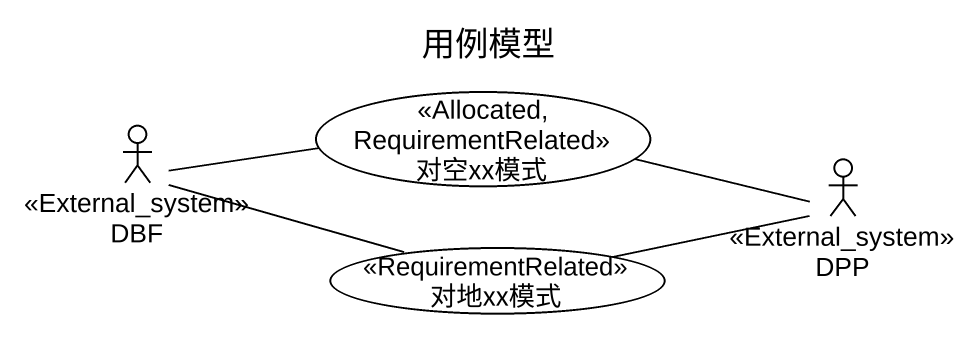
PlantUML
@startuml
title 用例模型
actor DBF <<External_system>>
usecase 对空xx模式 <<Allocated, RequirementRelated>>
usecase 对地xx模式 <<RequirementRelated>>
actor DPP <<External_system>>
DBF -right- 对空xx模式
DBF -right- 对地xx模式
对空xx模式 -right- DPP
对地xx模式 -right- DPP
@enduml
